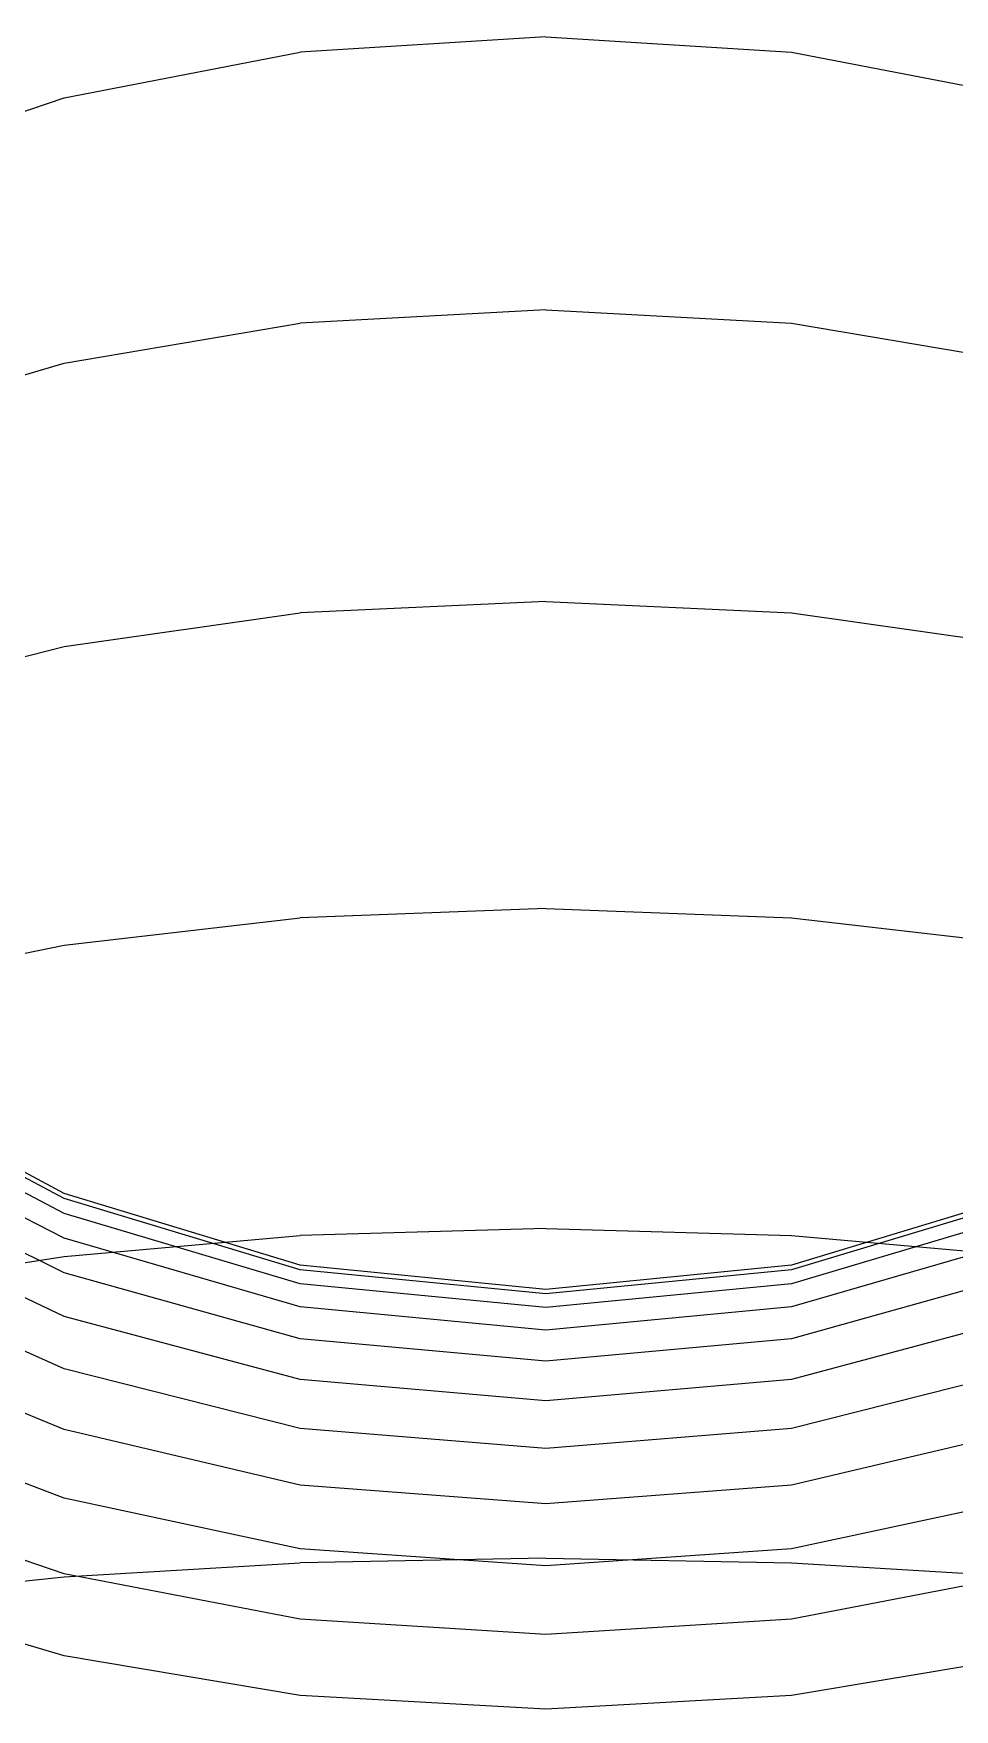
# Model space of a CAD drawing. Extents: x 11992 to 29481, y -6727 to 6811.
# Drawn here: x 12639.24 to 12653.87, y -281.41 to -254.8 of the extents above; entities that cross this region are included whole.
import ezdxf

# ---------------------------------------------------------------- set-up
doc = ezdxf.new("R2010")
doc.units = 0
doc.header["$MEASUREMENT"] = 0
doc.layers.get('0').update_dxf_attribs({"color": 8, "linetype": 'CONTINUOUS'})
doc.layers.add('zoylight 5回路', color=4, linetype='CONTINUOUS')

msp = doc.modelspace()

# ---------------------------------------------------------------- linework, layer by layer
for p, q in [((12647.381, -254.85, -983.038), (12643.479, -255.094, -982.741)), ((12647.381, -254.85, -898.007), (12643.479, -255.094, -898.304)), ((12647.381, -254.85, -583.038), (12643.479, -255.094, -582.741)), ((12647.381, -254.85, -498.007), (12643.479, -255.094, -498.304)), ((12647.381, -254.85, -983.038), (12651.282, -255.094, -982.741)), ((12647.381, -254.85, -898.007), (12651.282, -255.094, -898.304)), ((12647.381, -254.85, -583.038), (12651.282, -255.094, -582.741)), ((12647.381, -254.85, -498.007), (12651.282, -255.094, -498.304)), ((12639.727, -255.816, -981.862), (12643.479, -255.094, -982.741)), ((12639.727, -255.816, -899.184), (12643.479, -255.094, -898.304)), ((12639.727, -255.816, -581.861), (12643.479, -255.094, -582.741)), ((12639.727, -255.816, -499.184), (12643.479, -255.094, -498.304)), ((12651.282, -255.094, -982.741), (12655.034, -255.816, -981.862)), ((12651.282, -255.094, -898.304), (12655.034, -255.816, -899.184)), ((12651.282, -255.094, -582.741), (12655.034, -255.816, -581.861)), ((12651.282, -255.094, -498.304), (12655.034, -255.816, -499.184)), ((12636.269, -256.989, -980.433), (12639.727, -255.816, -981.862)), ((12636.269, -256.989, -900.613), (12639.727, -255.816, -899.184)), ((12636.269, -256.989, -580.433), (12639.727, -255.816, -581.861)), ((12636.269, -256.989, -500.612), (12639.727, -255.816, -499.184)), ((12647.381, -259.186, -986.254), (12643.479, -259.399, -985.934)), ((12647.381, -259.186, -894.792), (12643.479, -259.399, -895.112)), ((12647.381, -259.186, -586.253), (12643.479, -259.399, -585.934)), ((12647.381, -259.186, -494.792), (12643.479, -259.399, -495.111)), ((12647.381, -259.186, -986.254), (12651.282, -259.399, -985.934)), ((12647.381, -259.186, -894.792), (12651.282, -259.399, -895.112)), ((12647.381, -259.186, -586.253), (12651.282, -259.399, -585.934)), ((12647.381, -259.186, -494.792), (12651.282, -259.399, -495.111)), ((12639.727, -260.032, -984.988), (12643.479, -259.399, -985.934)), ((12639.727, -260.031, -896.058), (12643.479, -259.399, -895.112)), ((12639.727, -260.032, -584.988), (12643.479, -259.399, -585.934)), ((12639.727, -260.031, -496.057), (12643.479, -259.399, -495.111)), ((12651.282, -259.399, -985.934), (12655.034, -260.032, -984.988)), ((12651.282, -259.399, -895.112), (12655.034, -260.031, -896.058)), ((12651.282, -259.399, -585.934), (12655.034, -260.032, -584.988)), ((12651.282, -259.399, -495.111), (12655.034, -260.031, -496.057)), ((12636.269, -261.058, -897.595), (12639.727, -260.031, -896.058)), ((12636.269, -261.058, -497.594), (12639.727, -260.031, -496.057)), ((12636.269, -261.058, -983.451), (12639.727, -260.032, -984.988)), ((12636.269, -261.058, -583.451), (12639.727, -260.032, -584.988)), ((12639.727, -264.533, -987.686), (12643.479, -263.996, -988.69)), ((12639.727, -264.533, -893.36), (12643.479, -263.996, -892.356)), ((12639.727, -264.533, -587.685), (12643.479, -263.996, -588.689)), ((12639.727, -264.533, -493.359), (12643.479, -263.996, -492.356)), ((12647.381, -263.815, -989.028), (12643.479, -263.996, -988.69)), ((12647.381, -263.815, -892.017), (12643.479, -263.996, -892.356)), ((12647.381, -263.815, -589.028), (12643.479, -263.996, -588.689)), ((12647.381, -263.815, -492.017), (12643.479, -263.996, -492.356)), ((12647.381, -263.815, -989.028), (12651.282, -263.996, -988.69)), ((12647.381, -263.815, -892.017), (12651.282, -263.996, -892.356)), ((12647.381, -263.815, -589.028), (12651.282, -263.996, -588.689)), ((12647.381, -263.815, -492.017), (12651.282, -263.996, -492.356)), ((12651.282, -263.996, -988.69), (12655.034, -264.533, -987.686)), ((12651.282, -263.996, -892.356), (12655.034, -264.533, -893.36)), ((12651.282, -263.996, -588.689), (12655.034, -264.533, -587.685)), ((12651.282, -263.996, -492.356), (12655.034, -264.533, -493.359)), ((12636.269, -265.404, -986.056), (12639.727, -264.533, -987.686)), ((12636.269, -265.404, -894.99), (12639.727, -264.533, -893.36)), ((12636.269, -265.404, -586.056), (12639.727, -264.533, -587.685)), ((12636.269, -265.404, -494.989), (12639.727, -264.533, -493.359)), ((12639.727, -269.277, -989.93), (12643.479, -268.842, -990.981)), ((12639.727, -269.277, -891.116), (12643.479, -268.842, -890.064)), ((12639.727, -269.277, -589.929), (12643.479, -268.842, -590.981)), ((12639.727, -269.277, -491.116), (12643.479, -268.842, -490.064)), ((12647.381, -268.694, -991.336), (12643.479, -268.842, -990.981)), ((12647.381, -268.694, -889.709), (12643.479, -268.842, -890.064)), ((12647.381, -268.694, -591.336), (12643.479, -268.842, -590.981)), ((12647.381, -268.694, -489.709), (12643.479, -268.842, -490.064)), ((12647.381, -268.694, -991.336), (12651.282, -268.842, -990.981)), ((12647.381, -268.694, -889.709), (12651.282, -268.842, -890.064)), ((12647.381, -268.694, -591.336), (12651.282, -268.842, -590.981)), ((12647.381, -268.694, -489.709), (12651.282, -268.842, -490.064)), ((12651.282, -268.842, -990.981), (12655.034, -269.277, -989.93)), ((12651.282, -268.842, -890.064), (12655.034, -269.277, -891.116)), ((12651.282, -268.842, -590.981), (12655.034, -269.277, -589.929)), ((12651.282, -268.842, -490.064), (12655.034, -269.277, -491.116)), ((12636.269, -269.984, -988.222), (12639.727, -269.277, -989.93)), ((12636.269, -269.984, -892.823), (12639.727, -269.277, -891.116)), ((12636.269, -269.984, -588.222), (12639.727, -269.277, -589.929)), ((12636.269, -269.984, -492.823), (12639.727, -269.277, -491.116)), ((12639.727, -273.22, -940.523), (12636.269, -271.371, -940.523)), ((12639.727, -273.22, -540.522), (12636.269, -271.371, -540.522)), ((12639.727, -273.299, -942.142), (12636.269, -271.46, -942.323)), ((12639.727, -273.299, -938.903), (12636.269, -271.46, -938.722)), ((12639.727, -273.299, -542.142), (12636.269, -271.46, -542.323)), ((12639.727, -273.299, -538.903), (12636.269, -271.46, -538.722)), ((12639.727, -273.537, -943.746), (12636.269, -271.724, -944.107)), ((12639.727, -273.537, -937.3), (12636.269, -271.724, -936.939)), ((12639.727, -273.537, -543.746), (12636.269, -271.724, -544.106)), ((12639.727, -273.537, -537.299), (12636.269, -271.724, -536.939)), ((12639.727, -273.931, -945.319), (12636.269, -272.163, -945.856)), ((12639.727, -273.931, -935.727), (12636.269, -272.163, -935.19)), ((12639.727, -273.931, -545.319), (12636.269, -272.163, -545.855)), ((12639.727, -273.931, -535.726), (12636.269, -272.163, -535.19)), ((12639.727, -274.477, -946.846), (12636.269, -272.77, -947.553)), ((12639.727, -274.477, -934.2), (12636.269, -272.77, -933.493)), ((12639.727, -274.477, -546.845), (12636.269, -272.77, -547.553)), ((12639.727, -274.477, -534.2), (12636.269, -272.77, -533.492)), ((12643.479, -274.358, -940.523), (12639.727, -273.22, -940.523)), ((12643.479, -274.358, -540.522), (12639.727, -273.22, -540.522)), ((12643.479, -274.432, -942.031), (12639.727, -273.299, -942.142)), ((12643.479, -274.432, -939.015), (12639.727, -273.299, -938.903)), ((12643.479, -274.432, -542.03), (12639.727, -273.299, -542.142)), ((12643.479, -274.432, -539.014), (12639.727, -273.299, -538.903)), ((12655.034, -273.22, -940.523), (12651.282, -274.358, -940.523)), ((12655.034, -273.22, -540.522), (12651.282, -274.358, -540.522)), ((12655.034, -273.299, -942.142), (12651.282, -274.432, -942.031)), ((12655.034, -273.299, -938.903), (12651.282, -274.432, -939.015)), ((12655.034, -273.299, -542.142), (12651.282, -274.432, -542.03)), ((12655.034, -273.299, -538.903), (12651.282, -274.432, -539.014)), ((12639.727, -275.171, -948.311), (12636.269, -273.541, -949.183)), ((12639.727, -275.171, -932.734), (12636.269, -273.541, -931.863)), ((12639.727, -275.171, -548.311), (12636.269, -273.541, -549.182)), ((12639.727, -275.171, -532.734), (12636.269, -273.541, -531.863)), ((12643.479, -274.653, -943.524), (12639.727, -273.537, -943.746)), ((12643.479, -274.653, -937.521), (12639.727, -273.537, -937.3)), ((12643.479, -274.653, -543.524), (12639.727, -273.537, -543.746)), ((12643.479, -274.653, -537.521), (12639.727, -273.537, -537.299)), ((12655.034, -273.537, -943.746), (12651.282, -274.653, -943.524)), ((12655.034, -273.537, -937.3), (12651.282, -274.653, -937.521)), ((12655.034, -273.537, -543.746), (12651.282, -274.653, -543.524)), ((12655.034, -273.537, -537.299), (12651.282, -274.653, -537.521)), ((12639.727, -274.218, -991.698), (12643.479, -273.888, -992.787)), ((12639.727, -274.218, -889.348), (12643.479, -273.888, -888.259)), ((12639.727, -274.218, -591.697), (12643.479, -273.888, -592.786)), ((12639.727, -274.218, -489.348), (12643.479, -273.888, -488.258)), ((12647.381, -273.776, -993.155), (12643.479, -273.888, -992.787)), ((12647.381, -273.776, -887.891), (12643.479, -273.888, -888.259)), ((12647.381, -273.776, -593.154), (12643.479, -273.888, -592.786)), ((12647.381, -273.776, -487.891), (12643.479, -273.888, -488.258)), ((12647.381, -273.776, -993.155), (12651.282, -273.888, -992.787)), ((12647.381, -273.776, -887.891), (12651.282, -273.888, -888.259)), ((12647.381, -273.776, -593.154), (12651.282, -273.888, -592.786)), ((12647.381, -273.776, -487.891), (12651.282, -273.888, -488.258)), ((12651.282, -273.888, -992.787), (12655.034, -274.218, -991.698)), ((12651.282, -273.888, -888.259), (12655.034, -274.218, -889.348)), ((12651.282, -273.888, -592.786), (12655.034, -274.218, -591.697)), ((12651.282, -273.888, -488.258), (12655.034, -274.218, -489.348)), ((12643.479, -275.02, -944.989), (12639.727, -273.931, -945.319)), ((12643.479, -275.02, -936.057), (12639.727, -273.931, -935.727)), ((12643.479, -275.02, -544.988), (12639.727, -273.931, -545.319)), ((12643.479, -275.02, -536.057), (12639.727, -273.931, -535.726)), ((12655.034, -273.931, -945.319), (12651.282, -275.02, -944.989)), ((12655.034, -273.931, -935.727), (12651.282, -275.02, -936.057)), ((12655.034, -273.931, -545.319), (12651.282, -275.02, -544.988)), ((12655.034, -273.931, -535.726), (12651.282, -275.02, -536.057)), ((12636.269, -274.755, -989.929), (12639.727, -274.218, -991.698)), ((12636.269, -274.755, -891.117), (12639.727, -274.218, -889.348)), ((12636.269, -274.755, -589.929), (12639.727, -274.218, -591.697)), ((12636.269, -274.755, -491.116), (12639.727, -274.218, -489.348)), ((12647.381, -274.742, -940.523), (12643.479, -274.358, -940.523)), ((12647.381, -274.742, -540.522), (12643.479, -274.358, -540.522)), ((12647.381, -274.814, -941.993), (12643.479, -274.432, -942.031)), ((12647.381, -274.814, -939.053), (12643.479, -274.432, -939.015)), ((12647.381, -274.814, -541.993), (12643.479, -274.432, -542.03)), ((12647.381, -274.814, -539.052), (12643.479, -274.432, -539.014)), ((12651.282, -274.358, -940.523), (12647.381, -274.742, -940.523)), ((12651.282, -274.358, -540.522), (12647.381, -274.742, -540.522)), ((12651.282, -274.432, -942.031), (12647.381, -274.814, -941.993)), ((12651.282, -274.432, -939.015), (12647.381, -274.814, -939.053)), ((12651.282, -274.432, -542.03), (12647.381, -274.814, -541.993)), ((12651.282, -274.432, -539.014), (12647.381, -274.814, -539.052)), ((12639.727, -276.004, -949.702), (12636.269, -274.467, -950.729)), ((12639.727, -276.004, -931.343), (12636.269, -274.467, -930.317)), ((12639.727, -276.004, -549.702), (12636.269, -274.467, -550.729)), ((12639.727, -276.004, -531.343), (12636.269, -274.467, -530.316)), ((12643.479, -275.529, -946.41), (12639.727, -274.477, -946.846)), ((12643.479, -275.529, -934.636), (12639.727, -274.477, -934.2)), ((12643.479, -275.529, -546.41), (12639.727, -274.477, -546.845)), ((12643.479, -275.529, -534.635), (12639.727, -274.477, -534.2)), ((12647.381, -275.03, -943.449), (12643.479, -274.653, -943.524)), ((12647.381, -275.03, -937.596), (12643.479, -274.653, -937.521)), ((12647.381, -275.03, -543.449), (12643.479, -274.653, -543.524)), ((12647.381, -275.03, -537.596), (12643.479, -274.653, -537.521)), ((12651.282, -274.653, -943.524), (12647.381, -275.03, -943.449)), ((12651.282, -274.653, -937.521), (12647.381, -275.03, -937.596)), ((12651.282, -274.653, -543.524), (12647.381, -275.03, -543.449)), ((12651.282, -274.653, -537.521), (12647.381, -275.03, -537.596)), ((12655.034, -274.477, -946.846), (12651.282, -275.529, -946.41)), ((12655.034, -274.477, -934.2), (12651.282, -275.529, -934.636)), ((12655.034, -274.477, -546.845), (12651.282, -275.529, -546.41)), ((12655.034, -274.477, -534.2), (12651.282, -275.529, -534.635)), ((12643.479, -276.174, -947.775), (12639.727, -275.171, -948.311)), ((12643.479, -276.174, -933.271), (12639.727, -275.171, -932.734)), ((12643.479, -276.174, -547.775), (12639.727, -275.171, -548.311)), ((12643.479, -276.174, -533.27), (12639.727, -275.171, -532.734)), ((12647.381, -275.388, -944.877), (12643.479, -275.02, -944.989)), ((12647.381, -275.388, -936.169), (12643.479, -275.02, -936.057)), ((12647.381, -275.388, -544.877), (12643.479, -275.02, -544.988)), ((12647.381, -275.388, -536.168), (12643.479, -275.02, -536.057)), ((12651.282, -275.02, -944.989), (12647.381, -275.388, -944.877)), ((12651.282, -275.02, -936.057), (12647.381, -275.388, -936.169)), ((12651.282, -275.02, -544.988), (12647.381, -275.388, -544.877)), ((12651.282, -275.02, -536.057), (12647.381, -275.388, -536.168)), ((12655.034, -275.171, -948.311), (12651.282, -276.174, -947.775)), ((12655.034, -275.171, -932.734), (12651.282, -276.174, -933.271)), ((12655.034, -275.171, -548.311), (12651.282, -276.174, -547.775)), ((12655.034, -275.171, -532.734), (12651.282, -276.174, -533.27)), ((12639.727, -276.97, -951.005), (12636.269, -275.541, -952.177)), ((12639.727, -276.97, -930.041), (12636.269, -275.541, -928.869)), ((12639.727, -276.97, -551.004), (12636.269, -275.541, -552.177)), ((12639.727, -276.97, -530.041), (12636.269, -275.541, -528.868)), ((12647.381, -275.884, -946.263), (12643.479, -275.529, -946.41)), ((12647.381, -275.884, -934.783), (12643.479, -275.529, -934.636)), ((12647.381, -275.884, -546.263), (12643.479, -275.529, -546.41)), ((12647.381, -275.884, -534.782), (12643.479, -275.529, -534.635)), ((12651.282, -275.529, -946.41), (12647.381, -275.884, -946.263)), ((12651.282, -275.529, -934.636), (12647.381, -275.884, -934.783)), ((12651.282, -275.529, -546.41), (12647.381, -275.884, -546.263)), ((12651.282, -275.529, -534.635), (12647.381, -275.884, -534.782)), ((12643.479, -276.951, -949.07), (12639.727, -276.004, -949.702)), ((12643.479, -276.95, -931.976), (12639.727, -276.004, -931.343)), ((12643.479, -276.951, -549.07), (12639.727, -276.004, -549.702)), ((12643.479, -276.95, -531.975), (12639.727, -276.004, -531.343)), ((12655.034, -276.004, -949.702), (12651.282, -276.951, -949.07)), ((12655.034, -276.004, -931.343), (12651.282, -276.95, -931.976)), ((12655.034, -276.004, -549.702), (12651.282, -276.951, -549.07)), ((12655.034, -276.004, -531.343), (12651.282, -276.95, -531.975)), ((12647.381, -276.513, -947.594), (12643.479, -276.174, -947.775)), ((12647.381, -276.513, -933.452), (12643.479, -276.174, -933.271)), ((12647.381, -276.513, -547.593), (12643.479, -276.174, -547.775)), ((12647.381, -276.513, -533.451), (12643.479, -276.174, -533.27)), ((12651.282, -276.174, -947.775), (12647.381, -276.513, -947.594)), ((12651.282, -276.174, -933.271), (12647.381, -276.513, -933.452)), ((12651.282, -276.174, -547.775), (12647.381, -276.513, -547.593)), ((12651.282, -276.174, -533.27), (12647.381, -276.513, -533.451)), ((12639.727, -278.059, -952.206), (12636.269, -276.752, -953.513)), ((12639.727, -278.059, -928.84), (12636.269, -276.752, -927.533)), ((12639.727, -278.059, -552.206), (12636.269, -276.752, -553.512)), ((12639.727, -278.059, -528.839), (12636.269, -276.752, -527.532)), ((12643.479, -277.85, -950.283), (12639.727, -276.97, -951.005)), ((12643.479, -277.85, -930.763), (12639.727, -276.97, -930.041)), ((12643.479, -277.85, -550.282), (12639.727, -276.97, -551.004)), ((12643.479, -277.85, -530.763), (12639.727, -276.97, -530.041)), ((12647.381, -277.27, -932.189), (12643.479, -276.95, -931.976)), ((12647.381, -277.27, -532.189), (12643.479, -276.95, -531.975)), ((12647.381, -277.27, -948.856), (12643.479, -276.951, -949.07)), ((12647.381, -277.27, -548.856), (12643.479, -276.951, -549.07)), ((12651.282, -276.95, -931.976), (12647.381, -277.27, -932.189)), ((12651.282, -276.95, -531.975), (12647.381, -277.27, -532.189)), ((12651.282, -276.951, -949.07), (12647.381, -277.27, -948.856)), ((12651.282, -276.951, -549.07), (12647.381, -277.27, -548.856)), ((12655.034, -276.97, -951.005), (12651.282, -277.85, -950.283)), ((12655.034, -276.97, -930.041), (12651.282, -277.85, -930.763)), ((12655.034, -276.97, -551.004), (12651.282, -277.85, -550.282)), ((12655.034, -276.97, -530.041), (12651.282, -277.85, -530.763)), ((12647.381, -278.147, -950.039), (12643.479, -277.85, -950.283)), ((12647.381, -278.147, -931.007), (12643.479, -277.85, -930.763)), ((12647.381, -278.147, -550.038), (12643.479, -277.85, -550.282)), ((12647.381, -278.147, -531.007), (12643.479, -277.85, -530.763)), ((12651.282, -277.85, -950.283), (12647.381, -278.147, -950.039)), ((12651.282, -277.85, -930.763), (12647.381, -278.147, -931.007)), ((12651.282, -277.85, -550.282), (12647.381, -278.147, -550.038)), ((12651.282, -277.85, -530.763), (12647.381, -278.147, -531.007)), ((12639.727, -279.26, -953.295), (12636.269, -278.088, -954.724)), ((12639.727, -279.26, -927.751), (12636.269, -278.088, -926.322)), ((12639.727, -279.26, -553.295), (12636.269, -278.088, -554.723)), ((12639.727, -279.26, -527.751), (12636.269, -278.088, -526.322)), ((12643.479, -278.864, -951.401), (12639.727, -278.059, -952.206)), ((12643.479, -278.864, -929.644), (12639.727, -278.059, -928.84)), ((12643.479, -278.864, -551.401), (12639.727, -278.059, -552.206)), ((12643.479, -278.864, -529.644), (12639.727, -278.059, -528.839)), ((12655.034, -278.059, -952.206), (12651.282, -278.864, -951.401)), ((12655.034, -278.059, -928.84), (12651.282, -278.864, -929.644)), ((12655.034, -278.059, -552.206), (12651.282, -278.864, -551.401)), ((12655.034, -278.059, -528.839), (12651.282, -278.864, -529.644)), ((12647.381, -279.135, -951.129), (12643.479, -278.864, -951.401)), ((12647.381, -279.135, -929.916), (12643.479, -278.864, -929.644)), ((12647.381, -279.135, -551.129), (12643.479, -278.864, -551.401)), ((12647.381, -279.135, -529.916), (12643.479, -278.864, -529.644)), ((12651.282, -278.864, -951.401), (12647.381, -279.135, -951.129)), ((12651.282, -278.864, -929.644), (12647.381, -279.135, -929.916)), ((12651.282, -278.864, -551.401), (12647.381, -279.135, -551.129)), ((12651.282, -278.864, -529.644), (12647.381, -279.135, -529.916)), ((12639.727, -279.309, -992.973), (12643.479, -279.087, -994.089)), ((12639.727, -279.309, -888.073), (12643.479, -279.087, -886.957)), ((12639.727, -279.309, -592.973), (12643.479, -279.087, -594.089)), ((12639.727, -279.309, -488.072), (12643.479, -279.087, -486.956)), ((12647.381, -279.012, -994.466), (12643.479, -279.087, -994.089)), ((12647.381, -279.012, -886.58), (12643.479, -279.087, -886.957)), ((12647.381, -279.012, -594.466), (12643.479, -279.087, -594.089)), ((12647.381, -279.012, -486.579), (12643.479, -279.087, -486.956)), ((12647.381, -279.012, -994.466), (12651.282, -279.087, -994.089)), ((12647.381, -279.012, -886.58), (12651.282, -279.087, -886.957)), ((12647.381, -279.012, -594.466), (12651.282, -279.087, -594.089)), ((12647.381, -279.012, -486.579), (12651.282, -279.087, -486.956)), ((12651.282, -279.087, -994.089), (12655.034, -279.309, -992.973)), ((12651.282, -279.087, -886.957), (12655.034, -279.309, -888.073)), ((12651.282, -279.087, -594.089), (12655.034, -279.309, -592.973)), ((12651.282, -279.087, -486.956), (12655.034, -279.309, -488.072)), ((12636.269, -279.67, -991.16), (12639.727, -279.309, -992.973)), ((12636.269, -279.67, -889.885), (12639.727, -279.309, -888.073)), ((12636.269, -279.67, -591.16), (12639.727, -279.309, -592.973)), ((12636.269, -279.67, -489.885), (12639.727, -279.309, -488.072)), ((12643.479, -279.982, -952.415), (12639.727, -279.26, -953.295)), ((12643.479, -279.982, -928.631), (12639.727, -279.26, -927.751)), ((12643.479, -279.982, -552.415), (12639.727, -279.26, -553.295)), ((12643.479, -279.982, -528.63), (12639.727, -279.26, -527.751)), ((12655.034, -279.26, -953.295), (12651.282, -279.982, -952.415)), ((12655.034, -279.26, -927.751), (12651.282, -279.982, -928.631)), ((12655.034, -279.26, -553.295), (12651.282, -279.982, -552.415)), ((12655.034, -279.26, -527.751), (12651.282, -279.982, -528.63)), ((12639.727, -280.563, -954.261), (12636.269, -279.536, -955.797)), ((12639.727, -280.563, -926.785), (12636.269, -279.536, -925.248)), ((12639.727, -280.563, -554.26), (12636.269, -279.536, -555.797)), ((12639.727, -280.563, -526.785), (12636.269, -279.536, -525.248)), ((12647.381, -280.226, -952.118), (12643.479, -279.982, -952.415)), ((12647.381, -280.226, -928.928), (12643.479, -279.982, -928.631)), ((12647.381, -280.226, -552.118), (12643.479, -279.982, -552.415)), ((12647.381, -280.226, -528.927), (12643.479, -279.982, -528.63)), ((12651.282, -279.982, -952.415), (12647.381, -280.226, -952.118)), ((12651.282, -279.982, -928.631), (12647.381, -280.226, -928.928)), ((12651.282, -279.982, -552.415), (12647.381, -280.226, -552.118)), ((12651.282, -279.982, -528.63), (12647.381, -280.226, -528.927)), ((12643.479, -281.195, -953.314), (12639.727, -280.563, -954.261)), ((12643.479, -281.195, -927.731), (12639.727, -280.563, -926.785)), ((12643.479, -281.195, -553.314), (12639.727, -280.563, -554.26)), ((12643.479, -281.195, -527.731), (12639.727, -280.563, -526.785)), ((12655.034, -280.563, -954.261), (12651.282, -281.195, -953.314)), ((12655.034, -280.563, -926.785), (12651.282, -281.195, -927.731)), ((12655.034, -280.563, -554.26), (12651.282, -281.195, -553.314)), ((12655.034, -280.563, -526.785), (12651.282, -281.195, -527.731)), ((12647.381, -281.409, -952.995), (12643.479, -281.195, -953.314)), ((12647.381, -281.409, -928.051), (12643.479, -281.195, -927.731)), ((12647.381, -281.409, -552.995), (12643.479, -281.195, -553.314)), ((12647.381, -281.409, -528.051), (12643.479, -281.195, -527.731)), ((12651.282, -281.195, -953.314), (12647.381, -281.409, -952.995)), ((12651.282, -281.195, -927.731), (12647.381, -281.409, -928.051)), ((12651.282, -281.195, -553.314), (12647.381, -281.409, -552.995)), ((12651.282, -281.195, -527.731), (12647.381, -281.409, -528.051))]:
    msp.add_line(p, q)
at = {"layer": 'zoylight 5回路', "linetype": 'Continuous'}
for centre, radius, start, end in [((13243.123, 243.663), 726.907, 173.67665, 273.052944), ((18264.012, -986.001), 5900.277, 167.2023181, 199.2262745)]:
    msp.add_arc(centre, radius, start, end, dxfattribs=at)

doc.saveas('drawing.dxf')
